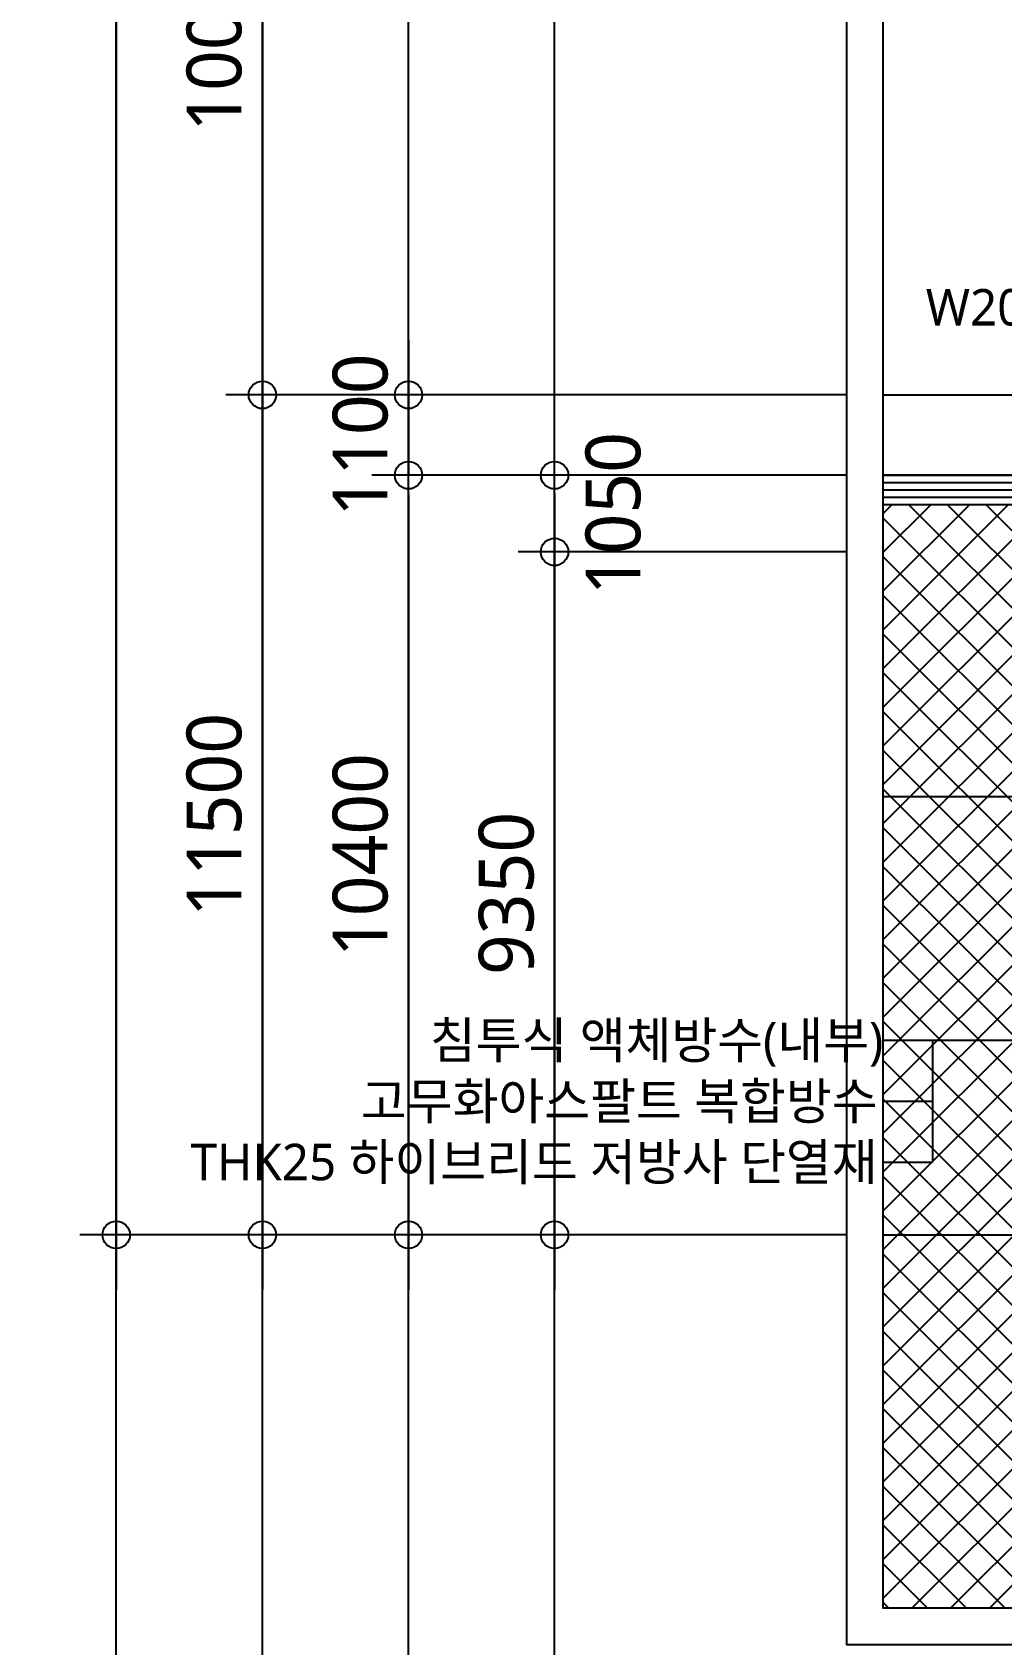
# Model space of a CAD drawing. Header units: millimetres. Extents: x 367092 to 767578, y 396038 to 811791.
# Drawn here: x 575192 to 588463, y 443014 to 465090 of the extents above; entities that cross this region are included whole.
import ezdxf
from ezdxf.enums import TextEntityAlignment as Align

# ---------------------------------------------------------------- set-up
doc = ezdxf.new("R2010")
doc.units = ezdxf.units.MM
doc.header["$LTSCALE"] = 100
doc.header["$MEASUREMENT"] = 0
doc.header["$PDSIZE"] = -10
doc.layers.get('0').update_dxf_attribs({"linetype": 'CONTINUOUS'})
doc.layers.get('Defpoints').update_dxf_attribs({"color": 171, "linetype": 'CONTINUOUS'})
for name, color, linetype in [('cen', 14, 'CONTINUOUS'), ('HAT-252', 252, 'CONTINUOUS'), ('KZ_횡단_계획선', 3, 'CONTINUOUS'), ('LED', 7, 'CONTINUOUS'), ('NDIM', 7, 'CONTINUOUS'), ('TEXT(MIN)', 7, 'CONTINUOUS'), ('TEXT(노트)', 7, 'CONTINUOUS')]:
    doc.layers.add(name, color=color, linetype=linetype)
doc.styles.add('CGS', font='cgse', dxfattribs={"bigfont": 'cgs'})
doc.styles.add('나눔바른고딕', font='NanumBarunGothic.ttf')
doc.dimstyles.new('NDIM 1200', dxfattribs={"dimscale": 500, "dimtxt": 3, "dimasz": 1, "dimexe": 2, "dimexo": 2, "dimgap": 1, "dimtad": 1, "dimdec": 0, "dimdsep": 46, "dimtxsty": 'CGS', "dimblk": 'DOT0', "dimcen": 1, "dimdle": 8, "dimclrd": 2, "dimclre": 2, "dimclrt": 2, "dimadec": 0, "dimazin": 0, "dimtfac": 1, "dimtdec": 0, "dimtix": 1, "dimtmove": 2, "dimatfit": 3, "dimldrblk": 'DOT0', "dimfxl": 1, "dimtolj": 1, "dimtzin": 0, "dimlwd": -1, "dimlwe": -1, "dimarcsym": 0})

# ---------------------------------------------------------------- blocks, each defined once
blk = doc.blocks.new('DOT0')
blk.add_line((-3, 0), (3, 0))
at = {"color": 6}
blk.add_circle((0, 0), 0.75, dxfattribs=at)
blk = doc.blocks.new('*D242')
at = {"layer": 'Defpoints', "color": 0, "ltscale": 0.4, "transparency": 16777216}
for p in [(586842, 510125), (576342, 448625), (586842, 448625)]:
    blk.add_point(p, dxfattribs=at)
at = {"layer": 'NDIM', "ltscale": 0.4, "transparency": 16777216}
for p, q in [((586342, 510125), (575842, 510125)), ((576342, 509875), (576342, 448875)), ((586342, 448625), (575842, 448625))]:
    blk.add_line(p, q, dxfattribs=at)
at = {"layer": 'NDIM', "ltscale": 0.4, "transparency": 16777216, "xscale": 250, "yscale": 250, "zscale": 250}
for p, rotation in [((576342, 510125), 90), ((576342, 448625), 270)]:
    blk.add_blockref('DOT0', p, dxfattribs=dict(at, rotation=rotation))
at = {"layer": 'NDIM', "ltscale": 0.4, "transparency": 16777216, "insert": (575684, 479375), "char_height": 750, "attachment_point": 5, "rotation": 90, "style": '나눔바른고딕'}
blk.add_mtext('\\A1;61500', dxfattribs=at)
blk = doc.blocks.new('*D243')
at = {"layer": 'Defpoints', "color": 0, "ltscale": 0.4, "transparency": 16777216}
for p in [(586842, 470125), (578342, 460125), (586842, 460125)]:
    blk.add_point(p, dxfattribs=at)
at = {"layer": 'NDIM', "ltscale": 0.4, "transparency": 16777216}
for p, q in [((586342, 470125), (577842, 470125)), ((578342, 469875), (578342, 460375)), ((586342, 460125), (577842, 460125))]:
    blk.add_line(p, q, dxfattribs=at)
at = {"layer": 'NDIM', "ltscale": 0.4, "transparency": 16777216, "xscale": 250, "yscale": 250, "zscale": 250}
for p, rotation in [((578342, 470125), 90), ((578342, 460125), 270)]:
    blk.add_blockref('DOT0', p, dxfattribs=dict(at, rotation=rotation))
at = {"layer": 'NDIM', "ltscale": 0.4, "transparency": 16777216, "insert": (577685, 465125), "char_height": 750, "attachment_point": 5, "rotation": 90, "style": '나눔바른고딕'}
blk.add_mtext('\\A1;10000', dxfattribs=at)
blk = doc.blocks.new('*D244')
at = {"layer": 'Defpoints', "color": 0, "ltscale": 0.4, "transparency": 16777216}
for p in [(586842, 459025), (580342, 448625), (586842, 448625)]:
    blk.add_point(p, dxfattribs=at)
at = {"layer": 'NDIM', "ltscale": 0.4, "transparency": 16777216}
for p, q in [((586342, 459025), (579842, 459025)), ((580342, 458775), (580342, 448875)), ((586342, 448625), (579842, 448625))]:
    blk.add_line(p, q, dxfattribs=at)
at = {"layer": 'NDIM', "ltscale": 0.4, "transparency": 16777216, "xscale": 250, "yscale": 250, "zscale": 250}
for p, rotation in [((580342, 459025), 90), ((580342, 448625), 270)]:
    blk.add_blockref('DOT0', p, dxfattribs=dict(at, rotation=rotation))
at = {"layer": 'NDIM', "ltscale": 0.4, "transparency": 16777216, "insert": (579685, 453825), "char_height": 750, "attachment_point": 5, "rotation": 90, "style": '나눔바른고딕'}
blk.add_mtext('\\A1;10400', dxfattribs=at)
blk = doc.blocks.new('*D249')
at = {"layer": 'Defpoints', "color": 0, "ltscale": 0.4, "transparency": 16777216}
for p in [(586842, 460125), (578342, 448625), (586842, 448625)]:
    blk.add_point(p, dxfattribs=at)
at = {"layer": 'NDIM', "ltscale": 0.4, "transparency": 16777216}
for p, q in [((586342, 460125), (577842, 460125)), ((578342, 459875), (578342, 448875)), ((586342, 448625), (577842, 448625))]:
    blk.add_line(p, q, dxfattribs=at)
at = {"layer": 'NDIM', "ltscale": 0.4, "transparency": 16777216, "xscale": 250, "yscale": 250, "zscale": 250}
for p, rotation in [((578342, 460125), 90), ((578342, 448625), 270)]:
    blk.add_blockref('DOT0', p, dxfattribs=dict(at, rotation=rotation))
at = {"layer": 'NDIM', "ltscale": 0.4, "transparency": 16777216, "insert": (577685, 454375), "char_height": 750, "attachment_point": 5, "rotation": 90, "style": '나눔바른고딕'}
blk.add_mtext('\\A1;11500', dxfattribs=at)
blk = doc.blocks.new('*D265')
at = {"layer": 'Defpoints', "color": 0, "ltscale": 0.4, "transparency": 16777216}
for p in [(586842, 460125), (580342, 459025), (586842, 459025)]:
    blk.add_point(p, dxfattribs=at)
at = {"layer": 'NDIM', "ltscale": 0.4, "transparency": 16777216}
for p, q in [((580342, 460375), (580342, 460625)), ((586342, 460125), (579842, 460125)), ((580342, 460125), (580342, 459025)), ((586342, 459025), (579842, 459025)), ((580342, 458775), (580342, 458525))]:
    blk.add_line(p, q, dxfattribs=at)
at = {"layer": 'NDIM', "ltscale": 0.4, "transparency": 16777216, "xscale": 250, "yscale": 250, "zscale": 250}
for p, rotation in [((580342, 460125), 270), ((580342, 459025), 90)]:
    blk.add_blockref('DOT0', p, dxfattribs=dict(at, rotation=rotation))
at = {"layer": 'NDIM', "ltscale": 0.4, "transparency": 16777216, "insert": (579685, 459575), "char_height": 750, "attachment_point": 5, "rotation": 90, "style": '나눔바른고딕'}
blk.add_mtext('\\A1;1100', dxfattribs=at)
blk = doc.blocks.new('*D266')
at = {"layer": 'Defpoints', "color": 0, "ltscale": 0.4, "transparency": 16777216}
for p in [(586842, 459025), (582342, 457975), (586842, 457975)]:
    blk.add_point(p, dxfattribs=at)
at = {"layer": 'NDIM', "ltscale": 0.4, "transparency": 16777216}
for p, q in [((586342, 459025), (581842, 459025)), ((582342, 458775), (582342, 458225)), ((586342, 457975), (581842, 457975))]:
    blk.add_line(p, q, dxfattribs=at)
at = {"layer": 'NDIM', "ltscale": 0.4, "transparency": 16777216, "xscale": 250, "yscale": 250, "zscale": 250}
for p, rotation in [((582342, 459025), 90), ((582342, 457975), 270)]:
    blk.add_blockref('DOT0', p, dxfattribs=dict(at, rotation=rotation))
at = {"layer": 'NDIM', "ltscale": 0.4, "transparency": 16777216, "insert": (583146, 458500), "char_height": 750, "attachment_point": 5, "rotation": 90, "style": '나눔바른고딕'}
blk.add_mtext('\\A1;1050', dxfattribs=at)
blk = doc.blocks.new('*D267')
at = {"layer": 'Defpoints', "color": 0, "ltscale": 0.4, "transparency": 16777216}
for p in [(586842, 457975), (582342, 448625), (586842, 448625)]:
    blk.add_point(p, dxfattribs=at)
at = {"layer": 'NDIM', "ltscale": 0.4, "transparency": 16777216}
for p, q in [((586342, 457975), (581842, 457975)), ((582342, 457725), (582342, 448875)), ((586342, 448625), (581842, 448625))]:
    blk.add_line(p, q, dxfattribs=at)
at = {"layer": 'NDIM', "ltscale": 0.4, "transparency": 16777216, "xscale": 250, "yscale": 250, "zscale": 250}
for p, rotation in [((582342, 457975), 90), ((582342, 448625), 270)]:
    blk.add_blockref('DOT0', p, dxfattribs=dict(at, rotation=rotation))
at = {"layer": 'NDIM', "ltscale": 0.4, "transparency": 16777216, "insert": (581684, 453300), "char_height": 750, "attachment_point": 5, "rotation": 90, "style": '나눔바른고딕'}
blk.add_mtext('\\A1;9350', dxfattribs=at)

msp = doc.modelspace()

# ---------------------------------------------------------------- hatches: boundary and pattern name
at = {"layer": 'HAT-252', "ltscale": 10000}
h = msp.add_hatch(dxfattribs=at)
h.set_pattern_fill('ANSI37', color=256, scale=3000)
h.paths.add_polyline_path([(642841.8, 447714.8), (637401.8, 447714.8), (637401.8, 447414.8), (634281.8, 447414.8), (634281.8, 449014.8), (625901.8, 449014.8), (625901.8, 447414.8), (622781.8, 447414.8), (622781.8, 449014.8), (614401.8, 449014.8), (614401.8, 446513.8), (611281.8, 446513.8), (611281.8, 448014.8), (602901.8, 448014.8), (602901.8, 446414.8), (599781.8, 446414.8), (599781.8, 447814.8), (593701.8, 447814.8), (593701.8, 447014.8), (589081.8, 447014.8), (589081.8, 447074.8), (589106.8, 447074.8), (589106.8, 458624.8), (586841.8, 458624.8), (586841.8, 443513.8), (642841.8, 443513.8)])

# ---------------------------------------------------------------- linework, layer by layer
at = {"ltscale": 0.1}
for points in [[(586841.8, 458924.8), (589106.8, 458924.8)], [(586841.8, 458824.8), (589106.8, 458824.8)], [(586841.8, 458724.8), (589106.8, 458724.8)], [(586841.8, 458624.8), (589106.8, 458624.8)]]:
    msp.add_lwpolyline(points, dxfattribs=at)
at = {"layer": 'cen', "ltscale": 5}
for p, q in [((586841.8, 460124.8), (642841.8, 460124.8)), ((586841.8, 459024.8), (642841.8, 459024.8)), ((586841.8, 454624.8), (642841.8, 454624.8)), ((586841.8, 448624.8), (642841.8, 448624.8))]:
    msp.add_line(p, q, dxfattribs=at)
at = {"layer": 'Defpoints', "ltscale": 10000}
for points in [[(653341.8, 433013.8), (576341.8, 433013.8), (576341.8, 525024.8), (653341.8, 525024.8)], [(651341.8, 435013.8), (578341.8, 435013.8), (578341.8, 523024.8), (651341.8, 523024.8)], [(649341.8, 437013.8), (580341.8, 437013.8), (580341.8, 521024.8), (649341.8, 521024.8)], [(647341.8, 439013.8), (582341.8, 439013.8), (582341.8, 519024.8), (647341.8, 519024.8)], [(643341.8, 443013.8), (586341.8, 443013.8), (586341.8, 515024.8), (643341.8, 515024.8)], [(642841.8, 443513.8), (586841.8, 443513.8), (586841.8, 514524.8), (642841.8, 514524.8)]]:
    msp.add_lwpolyline(points, close=True, dxfattribs=at)
at = {"layer": 'KZ_횡단_계획선'}
msp.add_lwpolyline([(589106.8, 459024.8), (586841.8, 459024.8)], dxfattribs=at)
at = {"layer": 'LED'}
for p, q in [((586841.8, 451289.5), (589131.8, 451289.5)), ((587516.6, 451289.5), (587516.6, 449622.8)), ((586841.8, 450456.1), (587516.6, 450456.1)), ((586841.8, 449622.8), (587516.6, 449622.8))]:
    msp.add_line(p, q, dxfattribs=at)

# ---------------------------------------------------------------- texts
at = {"layer": 'TEXT(MIN)', "style": '나눔바른고딕'}
msp.add_text('W200 보차도경계석(토목공사)', height=500, dxfattribs=at).set_placement((595980.6, 461324.8), align=Align.MIDDLE_RIGHT)
at = {"layer": 'TEXT(노트)', "style": '나눔바른고딕'}
for s, p in [('침투식 액체방수(내부)', (586841.8, 451289.5)), ('고무화아스팔트 복합방수', (586762.7, 450456.1)), ('THK25 하이브리드 저방사 단열재', (586762.7, 449622.8))]:
    msp.add_text(s, height=500, dxfattribs=at).set_placement(p, align=Align.MIDDLE_RIGHT)

# ---------------------------------------------------------------- dimensions: what is measured, and where the dimension line sits
at = {"layer": 'NDIM', "ltscale": 0.4}
for base, p1, p2, angle, picture, middle in [((576341.8, 448624.8), (586841.8, 510124.8), (586841.8, 448624.8), 270, '*D242', (575684.1, 479374.8)), ((578341.8, 460124.8), (586841.8, 470124.8), (586841.8, 460124.8), 270, '*D243', (577684.6, 465124.8)), ((578341.8, 448624.8), (586841.8, 460124.8), (586841.8, 448624.8), 90, '*D249', (577684.6, 454374.8)), ((580341.8, 459024.8), (586841.8, 460124.8), (586841.8, 459024.8), 270, '*D265', (579684.6, 459574.8)), ((580341.8, 448624.8), (586841.8, 459024.8), (586841.8, 448624.8), 270, '*D244', (579684.6, 453824.8)), ((582341.8, 448624.8), (586841.8, 457974.8), (586841.8, 448624.8), 270, '*D267', (581684.1, 453299.8))]:
    dim = msp.add_linear_dim(base=base, p1=p1, p2=p2, angle=angle, dimstyle='NDIM 1200', override={"dimscale": 250, "dimtxsty": '나눔바른고딕', "dimclrd": 256, "dimclre": 256, "dimclrt": 256}, dxfattribs=at)
    dim.commit()
    dim.dimension.update_dxf_attribs({"geometry": picture, "text_midpoint": middle})
dim = msp.add_linear_dim(base=(582341.8, 457974.8), p1=(586841.8, 459024.8), p2=(586841.8, 457974.8), angle=270, dimstyle='NDIM 1200', override={"dimscale": 250, "dimtxsty": '나눔바른고딕', "dimclrd": 256, "dimclre": 256, "dimclrt": 256}, dxfattribs=at)
dim.commit()
dim.dimension.update_dxf_attribs({"geometry": '*D266', "text_midpoint": (583146.3, 458499.8), "dimtype": 160})

doc.saveas('drawing.dxf')
